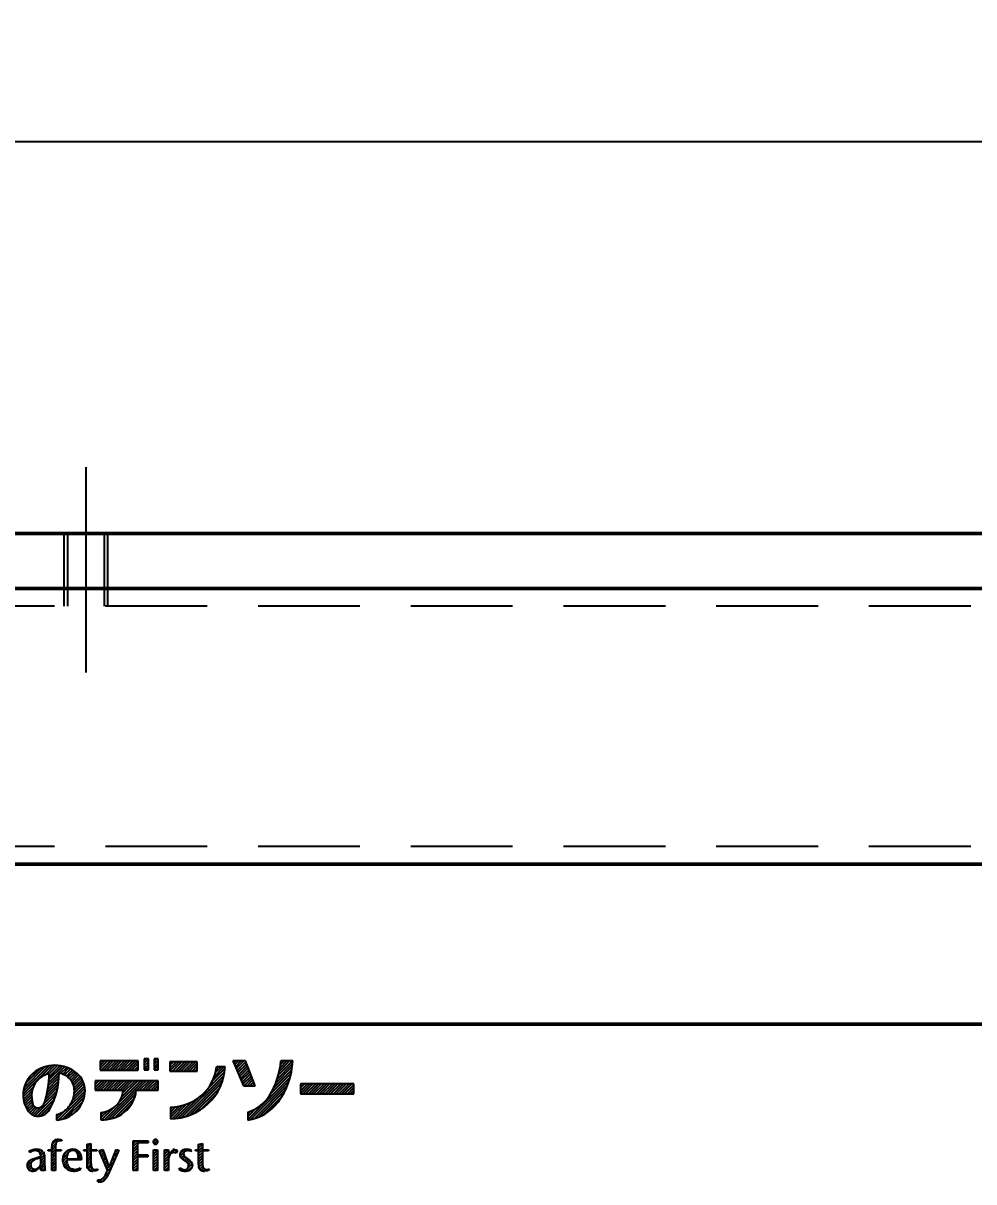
# Model space of a CAD drawing. Header units: millimetres. Extents: x -1556 to 1738, y -901 to 1368.
# Drawn here: x 138.6 to 311, y -892.6 to -682.5 of the extents above; entities that cross this region are included whole.
import ezdxf

# ---------------------------------------------------------------- set-up
doc = ezdxf.new("R2010")
doc.units = ezdxf.units.MM
doc.header["$LTSCALE"] = 1.453415
doc.linetypes.add('CENTER', pattern=[50.8, 31.75, -6.35, 6.35, -6.35])
doc.linetypes.add('DASHED', pattern=[19.05, 12.7, -6.35])
doc.layers.add('※200以降使用不可', color=7, linetype='Continuous')
doc.layers.add('設計用（構成部品類）', color=7, linetype='Continuous')
doc.styles.get("Standard").update_dxf_attribs({"font": 'txt', "bigfont": 'extfont2'})
doc.dimstyles.get("Standard").update_dxf_attribs({"dimtxt": 2.5, "dimasz": 2.5, "dimexe": 1.25, "dimexo": 0.625, "dimtad": 1, "dimzin": 0, "dimdsep": 46, "dimtxsty": 'Standard', "dimcen": 2.5, "dimadec": 0, "dimazin": 0, "dimtfac": 0.75, "dimtmove": 0, "dimatfit": 3, "dimfxl": 1, "dimarcsym": 0})

# ---------------------------------------------------------------- blocks, each defined once
blk = doc.blocks.new('_OPEN30')
at = {"color": 0, "linetype": 'ByBlock', "lineweight": -2}
for p, q in [((-1, 0.267949), (0, 0)), ((0, 0), (-1, -0.267949)), ((0, 0), (-1, 0))]:
    blk.add_line(p, q, dxfattribs=at)
blk = doc.blocks.new('*D349')
at = {"layer": 'Defpoints', "color": 0}
for p in [(55, -704), (55, -770), (615, -770)]:
    blk.add_point(p, dxfattribs=at)
at = {"layer": '設計用（構成部品類）', "color": 0, "linetype": 'Continuous', "lineweight": 25}
blk.add_line((609, -704), (61, -704), dxfattribs=at)
at = {"layer": '設計用（構成部品類）', "color": 0, "lineweight": 25, "xscale": 6, "yscale": 6, "zscale": 6}
for p, rotation in [((55, -704), 180), ((615, -704), 360)]:
    blk.add_blockref('_OPEN30', p, dxfattribs=dict(at, rotation=rotation))
at = {"layer": '設計用（構成部品類）', "color": 0, "lineweight": 50, "insert": (335, -693.47), "char_height": 12.8, "attachment_point": 5}
blk.add_mtext('\\W0.800000;(560)', dxfattribs=at)
blk = doc.blocks.new('JZB_0151')
at = {"layer": '設計用（構成部品類）', "color": 8, "linetype": 'CENTER', "lineweight": 25}
blk.add_line((4, 27.2), (4, 0), dxfattribs=at)
at = {"layer": '設計用（構成部品類）', "color": 104, "linetype": 'DASHED', "lineweight": 25}
for p, q in [((0, 15.2), (0, 12)), ((0.67, 15.2), (0.67, 12)), ((7.32, 15.2), (7.32, 12)), ((8, 12), (8, 15.2))]:
    blk.add_line(p, q, dxfattribs=at)
blk = doc.blocks.new('JZB_0174')
at = {"layer": '設計用（構成部品類）', "color": 8, "linetype": 'CENTER', "lineweight": 25}
blk.add_line((4, 34), (4, 0), dxfattribs=at)
at = {"layer": '設計用（構成部品類）', "color": 104, "linetype": 'DASHED', "lineweight": 25}
for p, q in [((0, 22), (0, 12)), ((0.68, 22), (0.68, 12)), ((7.33, 22), (7.33, 12)), ((8, 12), (8, 22))]:
    blk.add_line(p, q, dxfattribs=at)
blk = doc.blocks.new('JZB_0001')
at = {"layer": '※200以降使用不可', "color": 30, "linetype": 'Continuous', "lineweight": 50}
blk.add_line((25, 9.288), (821, 9.288), dxfattribs=at)
at = {"layer": '※200以降使用不可', "color": 1, "linetype": 'Continuous', "lineweight": 25}
for p, q in [((423.658, 6.117), (424.96, 7.419)), ((423.669, 6.254), (424.813, 7.398)), ((423.699, 6.41), (424.645, 7.356)), ((424.663, 6.995), (425.092, 7.425)), ((424.81, 6.638), (425.534, 7.362)), ((424.822, 6.776), (425.434, 7.388)), ((424.83, 6.91), (425.327, 7.408)), ((424.834, 7.04), (425.214, 7.42)), ((427.152, 7.544), (427.235, 7.626)), ((427.152, 7.418), (427.361, 7.626)), ((427.152, 7.292), (427.487, 7.626)), ((427.152, 7.626), (427.152, 7.199)), ((428.877, 7.626), (427.152, 7.626)), ((427.186, 7.199), (427.613, 7.626)), ((427.312, 7.199), (427.739, 7.626)), ((427.438, 7.199), (427.865, 7.626)), ((427.564, 7.199), (427.991, 7.626)), ((427.69, 7.199), (428.118, 7.626)), ((427.816, 7.199), (428.244, 7.626)), ((427.943, 7.199), (428.37, 7.626)), ((428.069, 7.199), (428.496, 7.626)), ((428.195, 7.199), (428.622, 7.626)), ((428.321, 7.199), (428.748, 7.626)), ((428.447, 7.199), (428.874, 7.626)), ((428.573, 7.199), (428.877, 7.503)), ((428.699, 7.199), (428.877, 7.377)), ((428.877, 7.199), (428.877, 7.626)), ((429.146, 7.646), (429.217, 7.717)), ((429.146, 7.717), (429.146, 7.216)), ((429.338, 7.717), (429.146, 7.717)), ((429.146, 7.52), (429.338, 7.711)), ((429.146, 7.394), (429.338, 7.585)), ((429.146, 7.268), (429.338, 7.459)), ((429.338, 7.216), (429.338, 7.717)), ((429.59, 7.711), (429.595, 7.717)), ((429.59, 7.585), (429.721, 7.717)), ((429.59, 7.717), (429.59, 7.216)), ((429.782, 7.717), (429.59, 7.717)), ((429.59, 7.459), (429.782, 7.651)), ((429.59, 7.333), (429.782, 7.525)), ((429.599, 7.216), (429.782, 7.399)), ((429.782, 7.216), (429.782, 7.717)), ((430.312, 7.551), (430.349, 7.588)), ((430.312, 7.425), (430.475, 7.588)), ((430.312, 7.299), (430.601, 7.588)), ((430.312, 7.173), (430.728, 7.588)), ((430.312, 7.588), (430.312, 7.166)), ((431.546, 7.588), (430.312, 7.588)), ((430.431, 7.166), (430.854, 7.588)), ((430.558, 7.166), (430.98, 7.588)), ((430.684, 7.166), (431.106, 7.588)), ((430.81, 7.166), (431.232, 7.588)), ((430.936, 7.166), (431.358, 7.588)), ((431.062, 7.166), (431.484, 7.588)), ((431.188, 7.166), (431.546, 7.523)), ((431.314, 7.166), (431.546, 7.397)), ((431.546, 7.166), (431.546, 7.588)), ((433.737, 7.624), (433.164, 7.624)), ((433.164, 7.624), (433.647, 6.502)), ((433.201, 7.539), (433.286, 7.624)), ((433.239, 7.45), (433.412, 7.624)), ((433.277, 7.362), (433.538, 7.624)), ((433.315, 7.274), (433.665, 7.624)), ((433.352, 7.186), (433.752, 7.586)), ((433.39, 7.098), (433.788, 7.495)), ((433.428, 7.009), (433.824, 7.405)), ((434.18, 6.502), (433.737, 7.624)), ((435.106, 6.618), (435.855, 7.366)), ((435.178, 6.816), (435.867, 7.505)), ((435.231, 6.995), (435.862, 7.626)), ((435.271, 7.161), (435.735, 7.626)), ((435.3, 7.316), (435.609, 7.626)), ((435.321, 7.463), (435.483, 7.626)), ((435.335, 7.603), (435.357, 7.626)), ((435.873, 7.626), (435.336, 7.626)), ((423.767, 6.605), (424.438, 7.275)), ((424.77, 6.346), (425.279, 6.855)), ((424.793, 6.495), (425.286, 6.988)), ((425.35, 7.052), (425.629, 7.331)), ((425.448, 7.024), (425.719, 7.295)), ((425.536, 6.986), (425.804, 7.254)), ((425.616, 6.94), (425.886, 7.209)), ((425.689, 6.886), (425.963, 7.161)), ((425.754, 6.825), (426.037, 7.108)), ((425.812, 6.758), (426.106, 7.052)), ((425.863, 6.683), (426.171, 6.99)), ((425.907, 6.6), (426.231, 6.924)), ((425.942, 6.509), (426.285, 6.851)), ((427.152, 7.199), (428.877, 7.199)), ((428.825, 7.199), (428.877, 7.251)), ((429.146, 7.216), (429.338, 7.216)), ((429.221, 7.216), (429.338, 7.333)), ((429.59, 7.216), (429.782, 7.216)), ((429.725, 7.216), (429.782, 7.273)), ((430.312, 7.166), (431.546, 7.166)), ((430.832, 5.052), (432.762, 6.982)), ((431.44, 7.166), (431.546, 7.271)), ((432.066, 6.412), (432.789, 7.135)), ((432.242, 6.714), (432.805, 7.277)), ((432.324, 6.923), (432.753, 7.352)), ((432.373, 7.098), (432.627, 7.352)), ((432.402, 7.253), (432.501, 7.352)), ((432.81, 7.352), (432.414, 7.352)), ((433.466, 6.921), (433.859, 7.314)), ((433.504, 6.833), (433.895, 7.224)), ((433.542, 6.745), (433.931, 7.134)), ((433.58, 6.657), (433.966, 7.043)), ((433.618, 6.569), (434.002, 6.953)), ((433.678, 6.502), (434.038, 6.862)), ((433.842, 4.975), (435.767, 6.9)), ((434.853, 6.113), (435.806, 7.066)), ((435.006, 6.391), (435.835, 7.22)), ((423.66, 5.993), (424.12, 6.453)), ((424.66, 5.858), (425.219, 6.417)), ((424.705, 6.029), (425.246, 6.57)), ((424.741, 6.191), (425.266, 6.716)), ((425.895, 5.832), (426.454, 6.39)), ((425.952, 6.015), (426.436, 6.499)), ((425.967, 6.408), (426.332, 6.773)), ((425.975, 6.164), (426.409, 6.598)), ((425.979, 6.294), (426.374, 6.689)), ((426.916, 6.677), (426.966, 6.727)), ((426.916, 6.551), (427.092, 6.727)), ((426.916, 6.425), (427.218, 6.727)), ((426.916, 6.727), (426.916, 6.3)), ((429.775, 6.727), (426.916, 6.727)), ((426.917, 6.3), (427.344, 6.727)), ((427.043, 6.3), (427.47, 6.727)), ((427.169, 6.3), (427.596, 6.727)), ((427.295, 6.3), (427.722, 6.727)), ((427.339, 4.956), (429.11, 6.727)), ((427.421, 6.3), (427.848, 6.727)), ((427.547, 6.3), (427.975, 6.727)), ((427.673, 6.3), (428.101, 6.727)), ((427.8, 6.3), (428.227, 6.727)), ((427.926, 6.3), (428.353, 6.727)), ((427.968, 5.711), (428.984, 6.727)), ((428.052, 6.3), (428.479, 6.727)), ((428.127, 5.996), (428.857, 6.727)), ((428.176, 6.172), (428.731, 6.727)), ((428.178, 6.3), (428.605, 6.727)), ((428.809, 6.3), (429.236, 6.727)), ((428.935, 6.3), (429.362, 6.727)), ((429.061, 6.3), (429.488, 6.727)), ((429.187, 6.3), (429.614, 6.727)), ((429.313, 6.3), (429.74, 6.727)), ((429.439, 6.3), (429.775, 6.635)), ((429.565, 6.3), (429.775, 6.509)), ((429.691, 6.3), (429.775, 6.383)), ((429.775, 6.3), (429.775, 6.727)), ((430.998, 5.091), (432.722, 6.815)), ((431.182, 5.15), (432.662, 6.629)), ((431.398, 5.239), (432.57, 6.411)), ((433.647, 6.502), (434.18, 6.502)), ((433.804, 6.502), (434.073, 6.772)), ((433.93, 6.502), (434.109, 6.681)), ((433.951, 4.958), (435.714, 6.721)), ((434.056, 6.502), (434.145, 6.591)), ((434.122, 5.003), (435.642, 6.523)), ((436.221, 6.523), (436.287, 6.589)), ((436.221, 6.397), (436.413, 6.589)), ((436.221, 6.271), (436.539, 6.589)), ((436.221, 6.145), (436.665, 6.589)), ((436.221, 6.589), (436.221, 6.131)), ((438.641, 6.589), (436.221, 6.589)), ((436.334, 6.131), (436.791, 6.589)), ((436.46, 6.131), (436.918, 6.589)), ((436.586, 6.131), (437.044, 6.589)), ((436.712, 6.131), (437.17, 6.589)), ((436.838, 6.131), (437.296, 6.589)), ((436.964, 6.131), (437.422, 6.589)), ((437.091, 6.131), (437.548, 6.589)), ((437.217, 6.131), (437.674, 6.589)), ((437.343, 6.131), (437.8, 6.589)), ((437.469, 6.131), (437.927, 6.589)), ((437.595, 6.131), (438.053, 6.589)), ((437.721, 6.131), (438.179, 6.589)), ((437.847, 6.131), (438.305, 6.589)), ((437.973, 6.131), (438.431, 6.589)), ((438.1, 6.131), (438.557, 6.589)), ((438.226, 6.131), (438.641, 6.547)), ((438.352, 6.131), (438.641, 6.421)), ((438.641, 6.131), (438.641, 6.589)), ((423.673, 5.879), (424.064, 6.271)), ((423.694, 5.774), (424.045, 6.125)), ((423.721, 5.676), (424.042, 5.996)), ((423.755, 5.583), (424.051, 5.879)), ((424.192, 5.137), (425.135, 6.08)), ((424.3, 5.119), (425.071, 5.891)), ((424.601, 5.672), (425.183, 6.254)), ((425.26, 4.944), (426.452, 6.136)), ((425.418, 4.976), (426.426, 5.984)), ((425.608, 5.04), (426.369, 5.801)), ((425.683, 5.493), (426.46, 6.27)), ((426.916, 6.3), (428.193, 6.3)), ((427.479, 4.97), (428.779, 6.27)), ((427.636, 5.001), (428.755, 6.119)), ((427.82, 5.059), (428.704, 5.942)), ((428.782, 6.3), (429.775, 6.3)), ((430.681, 5.027), (431.606, 5.952)), ((431.683, 5.398), (432.408, 6.124)), ((434.319, 5.074), (435.54, 6.295)), ((434.569, 5.198), (435.382, 6.011)), ((436.221, 6.131), (438.641, 6.131)), ((438.478, 6.131), (438.641, 6.294)), ((438.604, 6.131), (438.641, 6.168)), ((423.794, 5.497), (424.069, 5.771)), ((423.839, 5.415), (424.095, 5.671)), ((423.889, 5.339), (424.136, 5.586)), ((423.949, 5.273), (424.203, 5.526)), ((424.019, 5.216), (424.298, 5.495)), ((424.099, 5.171), (424.453, 5.524)), ((424.432, 5.125), (424.987, 5.68)), ((424.621, 5.188), (424.868, 5.435)), ((425.167, 4.977), (425.622, 5.432)), ((425.891, 5.197), (426.223, 5.529)), ((427.183, 5.052), (427.488, 5.358)), ((427.183, 5.178), (427.311, 5.306)), ((427.183, 5.288), (427.183, 4.954)), ((427.21, 4.954), (427.778, 5.521)), ((428.064, 5.177), (428.595, 5.708)), ((430.331, 5.055), (430.878, 5.603)), ((430.331, 5.181), (430.714, 5.564)), ((430.331, 5.308), (430.564, 5.54)), ((430.331, 5.434), (430.424, 5.527)), ((430.331, 5.523), (430.331, 5.005)), ((430.407, 5.006), (431.064, 5.662)), ((430.54, 5.012), (431.286, 5.758)), ((433.842, 5.102), (434.204, 5.464)), ((433.842, 5.228), (433.956, 5.342)), ((433.842, 5.3), (433.842, 4.937)), ((425.167, 5.103), (425.294, 5.23)), ((425.167, 5.191), (425.167, 4.934))]:
    blk.add_line(p, q, dxfattribs=at)
at = {"layer": '※200以降使用不可', "color": 5, "linetype": 'Continuous', "lineweight": 25}
for p, q in [((424.92, 3.546), (425.127, 3.753)), ((424.955, 3.707), (425.146, 3.898)), ((424.955, 3.59), (424.955, 3.737)), ((424.961, 3.839), (425.182, 4.061)), ((425.132, 3.851), (425.127, 3.76)), ((425.127, 3.76), (425.127, 3.59)), ((425.149, 3.908), (425.132, 3.851)), ((425.239, 3.991), (425.313, 4.065)), ((425.263, 4.07), (425.363, 4.06)), ((425.376, 4.002), (425.319, 4.006)), ((425.363, 4.06), (425.41, 4.044)), ((425.376, 4.002), (425.406, 4.032)), ((425.393, 3.997), (425.376, 4.002)), ((425.41, 4.044), (425.393, 3.997)), ((426.554, 3.849), (426.73, 3.888)), ((426.554, 3.793), (426.627, 3.866)), ((426.554, 3.59), (426.554, 3.849)), ((426.554, 3.667), (426.73, 3.843)), ((426.554, 3.541), (426.73, 3.717)), ((426.73, 3.888), (426.73, 3.59)), ((428.643, 3.99), (428.655, 4.002)), ((428.643, 3.864), (428.781, 4.002)), ((428.643, 3.738), (428.908, 4.002)), ((428.643, 4.002), (429.324, 4.002)), ((428.643, 2.658), (428.643, 4.002)), ((428.643, 3.612), (428.835, 3.803)), ((428.643, 3.486), (428.835, 3.677)), ((429.324, 3.905), (428.835, 3.905)), ((428.835, 3.905), (428.835, 3.367)), ((428.937, 3.905), (429.034, 4.002)), ((429.063, 3.905), (429.16, 4.002)), ((429.189, 3.905), (429.286, 4.002)), ((429.315, 3.905), (429.324, 3.914)), ((429.324, 4.002), (429.324, 3.905)), ((429.549, 3.935), (429.676, 4.061)), ((429.602, 3.862), (429.75, 4.009)), ((431.605, 3.546), (431.787, 3.728)), ((431.61, 3.849), (431.787, 3.888)), ((431.61, 3.804), (431.669, 3.862)), ((431.61, 3.678), (431.787, 3.854)), ((431.61, 3.59), (431.61, 3.849)), ((431.787, 3.888), (431.787, 3.59)), ((423.847, 2.978), (424.022, 3.152)), ((423.954, 3.467), (423.921, 3.514)), ((423.968, 3.476), (424.083, 3.592)), ((423.991, 3.138), (424.109, 3.193)), ((424.186, 3.152), (424.092, 3.101)), ((424.102, 3.107), (424.224, 3.228)), ((424.109, 3.193), (424.253, 3.238)), ((424.174, 3.556), (424.233, 3.616)), ((424.289, 3.183), (424.186, 3.152)), ((424.253, 3.238), (424.289, 3.246)), ((424.289, 3.545), (424.353, 3.61)), ((424.289, 3.246), (424.337, 3.258)), ((424.347, 3.199), (424.289, 3.183)), ((424.393, 3.271), (424.311, 3.189)), ((424.337, 3.258), (424.384, 3.269)), ((424.458, 3.223), (424.347, 3.199)), ((424.37, 3.501), (424.454, 3.584)), ((424.384, 3.269), (424.465, 3.285)), ((424.424, 3.428), (424.533, 3.537)), ((424.589, 3.468), (424.457, 3.335)), ((424.458, 3.211), (424.62, 3.373)), ((424.458, 3.11), (424.458, 3.223)), ((424.461, 3.087), (424.629, 3.255)), ((424.571, 3.497), (424.599, 3.453)), ((424.599, 3.453), (424.616, 3.401)), ((424.616, 3.401), (424.627, 3.326)), ((424.627, 3.326), (424.631, 3.212)), ((424.631, 3.212), (424.631, 2.936)), ((424.788, 3.59), (424.955, 3.59)), ((424.788, 3.546), (424.788, 3.59)), ((424.955, 3.546), (424.788, 3.546)), ((424.794, 3.546), (424.838, 3.59)), ((424.955, 3.455), (425.127, 3.627)), ((424.955, 2.658), (424.955, 3.546)), ((424.955, 3.329), (425.127, 3.501)), ((424.955, 3.202), (425.127, 3.375)), ((424.955, 3.076), (425.127, 3.249)), ((425.127, 3.59), (425.374, 3.59)), ((425.127, 3.546), (425.127, 2.658)), ((425.374, 3.546), (425.127, 3.546)), ((425.172, 3.546), (425.216, 3.59)), ((425.299, 3.546), (425.342, 3.59)), ((425.374, 3.59), (425.374, 3.546)), ((425.444, 3.187), (425.681, 3.424)), ((425.447, 3.064), (425.639, 3.256)), ((425.487, 3.356), (425.704, 3.573)), ((425.637, 3.185), (426.16, 3.185)), ((425.654, 3.145), (425.694, 3.185)), ((425.78, 3.145), (425.821, 3.185)), ((425.796, 3.539), (425.872, 3.615)), ((425.907, 3.145), (425.947, 3.185)), ((425.945, 3.562), (425.992, 3.609)), ((426.033, 3.145), (426.073, 3.185)), ((426.038, 3.529), (426.087, 3.578)), ((426.1, 3.465), (426.164, 3.529)), ((426.138, 3.376), (426.224, 3.463)), ((426.155, 3.263), (426.153, 3.289)), ((426.154, 3.267), (426.262, 3.375)), ((426.16, 3.185), (426.155, 3.263)), ((426.159, 3.145), (426.289, 3.275)), ((426.248, 3.42), (426.287, 3.295)), ((426.3, 3.158), (426.276, 3.145)), ((426.287, 3.295), (426.3, 3.158)), ((426.294, 3.155), (426.3, 3.16)), ((426.41, 3.59), (426.554, 3.59)), ((426.41, 3.546), (426.41, 3.59)), ((426.554, 3.546), (426.41, 3.546)), ((426.434, 3.546), (426.477, 3.59)), ((426.554, 3.414), (426.73, 3.591)), ((426.554, 2.969), (426.554, 3.546)), ((426.554, 3.288), (426.73, 3.464)), ((426.554, 3.162), (426.73, 3.338)), ((426.554, 3.036), (426.73, 3.212)), ((426.73, 3.59), (427, 3.59)), ((426.73, 3.546), (426.73, 3.025)), ((427, 3.546), (426.73, 3.546)), ((426.812, 3.546), (426.856, 3.59)), ((426.938, 3.546), (426.982, 3.59)), ((427, 3.59), (427, 3.546)), ((427.095, 3.57), (427.263, 3.602)), ((427.478, 2.677), (427.095, 3.57)), ((427.112, 3.53), (427.166, 3.583)), ((427.15, 3.441), (427.276, 3.567)), ((427.188, 3.353), (427.309, 3.475)), ((427.226, 3.265), (427.343, 3.382)), ((427.263, 3.602), (427.555, 2.798)), ((427.263, 3.177), (427.377, 3.29)), ((427.301, 3.088), (427.41, 3.197)), ((427.994, 3.578), (427.518, 2.5)), ((427.555, 2.798), (427.877, 3.602)), ((427.666, 3.075), (427.855, 3.263)), ((427.75, 3.285), (427.954, 3.489)), ((427.835, 3.496), (427.93, 3.591)), ((427.877, 3.602), (427.994, 3.578)), ((428.643, 3.36), (428.835, 3.551)), ((428.643, 3.233), (428.835, 3.425)), ((428.643, 3.107), (428.903, 3.367)), ((428.643, 2.981), (428.835, 3.173)), ((428.835, 3.367), (429.314, 3.367)), ((428.835, 3.27), (428.835, 2.658)), ((429.314, 3.27), (428.835, 3.27)), ((428.932, 3.27), (429.029, 3.367)), ((429.058, 3.27), (429.155, 3.367)), ((429.184, 3.27), (429.281, 3.367)), ((429.311, 3.27), (429.314, 3.273)), ((429.314, 3.367), (429.314, 3.27)), ((429.567, 3.526), (429.63, 3.59)), ((429.567, 3.59), (429.743, 3.59)), ((429.567, 2.658), (429.567, 3.59)), ((429.567, 3.4), (429.743, 3.577)), ((429.567, 3.274), (429.743, 3.45)), ((429.567, 3.148), (429.743, 3.324)), ((429.567, 3.022), (429.743, 3.198)), ((429.743, 3.59), (429.743, 2.658)), ((430.067, 3.522), (430.138, 3.593)), ((430.067, 3.593), (430.243, 3.593)), ((430.067, 2.658), (430.067, 3.593)), ((430.067, 3.395), (430.243, 3.572)), ((430.067, 3.269), (430.243, 3.446)), ((430.067, 3.143), (430.243, 3.319)), ((430.067, 3.017), (430.249, 3.2)), ((430.243, 3.593), (430.243, 3.285)), ((430.243, 3.285), (430.369, 3.498)), ((430.25, 3.209), (430.245, 3.14)), ((430.259, 3.263), (430.25, 3.209)), ((430.272, 3.31), (430.259, 3.263)), ((430.294, 3.37), (430.534, 3.611)), ((430.369, 3.498), (430.447, 3.592)), ((430.554, 3.452), (430.483, 3.467)), ((430.511, 3.461), (430.622, 3.573)), ((430.512, 3.616), (430.587, 3.598)), ((430.586, 3.438), (430.554, 3.452)), ((430.647, 3.556), (430.586, 3.438)), ((430.587, 3.598), (430.647, 3.556)), ((430.763, 3.414), (430.951, 3.602)), ((430.82, 3.232), (430.774, 3.303)), ((430.776, 3.3), (430.943, 3.467)), ((430.885, 3.172), (430.82, 3.232)), ((430.827, 3.226), (430.944, 3.343)), ((430.963, 3.113), (430.885, 3.172)), ((430.893, 3.166), (431.003, 3.276)), ((430.965, 3.112), (431.072, 3.219)), ((430.977, 3.298), (431.09, 3.203)), ((431.011, 3.536), (431.091, 3.616)), ((431.037, 3.057), (431.142, 3.162)), ((431.09, 3.203), (431.217, 3.103)), ((431.155, 3.554), (431.2, 3.599)), ((431.251, 3.523), (431.291, 3.564)), ((431.291, 3.564), (431.263, 3.517)), ((431.466, 3.59), (431.61, 3.59)), ((431.466, 3.546), (431.466, 3.59)), ((431.61, 3.546), (431.466, 3.546)), ((431.478, 3.546), (431.522, 3.59)), ((431.61, 3.426), (431.787, 3.602)), ((431.61, 2.969), (431.61, 3.546)), ((431.61, 3.3), (431.787, 3.476)), ((431.61, 3.173), (431.787, 3.35)), ((431.61, 3.047), (431.787, 3.224)), ((431.787, 3.59), (432.056, 3.59)), ((431.787, 3.546), (431.787, 3.025)), ((432.056, 3.546), (431.787, 3.546)), ((431.857, 3.546), (431.901, 3.59)), ((431.983, 3.546), (432.027, 3.59)), ((432.056, 3.59), (432.056, 3.546)), ((423.834, 2.839), (424.037, 3.042)), ((423.868, 2.746), (423.999, 2.877)), ((423.929, 2.681), (424.037, 2.789)), ((424.013, 2.639), (424.107, 2.733)), ((424.092, 3.101), (424.027, 3.03)), ((424.137, 2.636), (424.224, 2.724)), ((424.188, 2.717), (424.274, 2.733)), ((424.274, 2.733), (424.348, 2.777)), ((424.348, 2.777), (424.403, 2.836)), ((424.403, 2.836), (424.435, 2.9)), ((424.435, 2.9), (424.456, 2.976)), ((424.448, 2.948), (424.631, 3.131)), ((424.457, 2.703), (424.448, 2.896)), ((424.451, 2.825), (424.631, 3.005)), ((424.456, 2.976), (424.462, 3.065)), ((424.457, 2.704), (424.631, 2.879)), ((424.46, 2.678), (424.457, 2.703)), ((424.462, 3.065), (424.458, 3.11)), ((424.466, 2.657), (424.46, 2.678)), ((424.654, 2.656), (424.466, 2.657)), ((424.535, 2.657), (424.636, 2.758)), ((424.631, 2.936), (424.632, 2.817)), ((424.632, 2.817), (424.639, 2.731)), ((424.639, 2.731), (424.653, 2.661)), ((424.653, 2.661), (424.654, 2.656)), ((424.955, 2.95), (425.127, 3.123)), ((424.955, 2.824), (425.127, 2.997)), ((424.955, 2.698), (425.127, 2.87)), ((425.127, 2.658), (424.955, 2.658)), ((425.04, 2.658), (425.127, 2.744)), ((425.47, 2.961), (425.634, 3.124)), ((425.509, 2.874), (425.643, 3.008)), ((425.56, 2.799), (425.672, 2.911)), ((425.623, 2.736), (425.72, 2.832)), ((426.276, 3.145), (425.635, 3.145)), ((425.699, 2.686), (425.785, 2.772)), ((425.79, 2.65), (425.87, 2.73)), ((425.898, 2.632), (425.975, 2.71)), ((426.029, 2.637), (426.116, 2.724)), ((426.202, 2.684), (426.261, 2.743)), ((426.244, 2.774), (426.274, 2.718)), ((426.556, 2.872), (426.554, 2.969)), ((426.555, 2.911), (426.73, 3.086)), ((426.564, 2.808), (426.556, 2.872)), ((426.576, 2.766), (426.564, 2.808)), ((426.567, 2.797), (426.732, 2.962)), ((426.598, 2.729), (426.576, 2.766)), ((426.61, 2.714), (426.745, 2.849)), ((426.682, 2.659), (426.785, 2.762)), ((426.782, 2.633), (426.86, 2.712)), ((426.95, 2.647), (426.819, 2.631)), ((426.918, 2.643), (426.982, 2.707)), ((427.038, 2.678), (426.95, 2.647)), ((427.024, 2.718), (427.038, 2.678)), ((427.339, 3), (427.444, 3.105)), ((427.377, 2.912), (427.477, 3.012)), ((427.415, 2.824), (427.511, 2.92)), ((427.448, 2.605), (427.656, 2.812)), ((427.453, 2.735), (427.545, 2.827)), ((427.582, 2.865), (427.755, 3.038)), ((428.643, 2.855), (428.835, 3.046)), ((428.643, 2.729), (428.835, 2.92)), ((428.835, 2.658), (428.643, 2.658)), ((428.698, 2.658), (428.835, 2.794)), ((428.824, 2.658), (428.835, 2.668)), ((429.567, 2.896), (429.743, 3.072)), ((429.567, 2.77), (429.743, 2.946)), ((429.743, 2.658), (429.567, 2.658)), ((429.581, 2.658), (429.743, 2.82)), ((429.707, 2.658), (429.743, 2.694)), ((430.067, 2.891), (430.243, 3.068)), ((430.067, 2.765), (430.243, 2.941)), ((430.243, 2.658), (430.067, 2.658)), ((430.085, 2.658), (430.243, 2.815)), ((430.211, 2.658), (430.243, 2.689)), ((430.245, 3.14), (430.243, 3.05)), ((430.243, 3.05), (430.243, 2.658)), ((430.717, 2.714), (430.756, 2.777)), ((430.756, 2.777), (430.833, 2.725)), ((430.781, 2.676), (430.831, 2.726)), ((430.875, 2.643), (430.928, 2.696)), ((431.053, 3.046), (430.963, 3.113)), ((430.989, 2.631), (431.088, 2.73)), ((431.113, 2.99), (431.053, 3.046)), ((431.104, 2.998), (431.213, 3.107)), ((431.148, 2.931), (431.113, 2.99)), ((431.127, 2.769), (431.324, 2.966)), ((431.136, 2.651), (431.329, 2.845)), ((431.157, 2.872), (431.148, 2.931)), ((431.15, 2.918), (431.276, 3.044)), ((431.217, 3.103), (431.29, 3.029)), ((431.29, 3.029), (431.324, 2.965)), ((431.324, 2.965), (431.333, 2.89)), ((431.612, 2.872), (431.61, 2.969)), ((431.611, 2.922), (431.787, 3.097)), ((431.62, 2.808), (431.612, 2.872)), ((431.632, 2.766), (431.62, 2.808)), ((431.621, 2.805), (431.788, 2.973)), ((431.654, 2.729), (431.632, 2.766)), ((431.661, 2.72), (431.8, 2.858)), ((431.73, 2.663), (431.836, 2.769)), ((431.828, 2.634), (431.908, 2.715)), ((432.006, 2.647), (431.875, 2.631)), ((431.961, 2.641), (432.025, 2.705)), ((432.094, 2.678), (432.006, 2.647)), ((432.08, 2.718), (432.094, 2.678)), ((427.042, 2.198), (427.074, 2.231)), ((427.042, 2.229), (427.049, 2.229)), ((427.042, 2.143), (427.042, 2.229)), ((427.058, 2.143), (427.042, 2.143)), ((427.049, 2.229), (427.14, 2.235)), ((427.115, 2.145), (427.257, 2.287)), ((427.14, 2.235), (427.217, 2.259)), ((427.217, 2.259), (427.281, 2.304)), ((427.275, 2.179), (427.44, 2.344)), ((427.281, 2.304), (427.333, 2.37)), ((427.309, 2.339), (427.556, 2.586)), ((427.518, 2.5), (427.43, 2.324))]:
    blk.add_line(p, q, dxfattribs=at)
at = {"layer": '※200以降使用不可', "color": 1, "linetype": 'Continuous', "lineweight": 25}
for centre, radius, start, end in [((425.097, 5.9), 1.525, 90, 130.7822), ((425.097, 5.874), 1.551, 49.7597, 90), ((431.995, 7.859), 3.35, 327.3809, 356.0018), ((432.625, 7.732), 3.251, 322.648, 358.1214), ((424.937, 6.086), 1.279, 130.7822, 175.342), ((425.052, 6.062), 1.011, 102.4628, 138.972), ((420.246, 7.11), 4.589, 342.2437, 359.2488), ((421.713, 7.117), 3.576, 331.9158, 359.1354), ((425.178, 6.272), 0.799, 38.4884, 82.064), ((425.441, 6.28), 1.019, 0, 49.7597), ((430.499, 7.526), 1.922, 311.2291, 354.8108), ((430.314, 7.489), 2.5, 313.4522, 356.8483), ((425.043, 6.07), 0.999, 138.972, 171.4536), ((425.168, 6.264), 0.811, 0, 38.4884), ((424.974, 6.082), 1.317, 175.2861, 211.8416), ((425.286, 6.033), 1.245, 171.4407, 197.6689), ((424.828, 6.264), 1.152, 321.6855, 0), ((425.148, 6.28), 1.312, 315.0435, 0), ((427.115, 6.375), 1.081, 312.0028, 356.0142), ((427.348, 6.428), 1.44, 308.2215, 354.893), ((430.285, 7.77), 2.247, 271.1647, 311.2291), ((433.276, 7.039), 1.829, 288.0423, 327.3809), ((424.339, 5.687), 0.569, 211.8416, 267.2627), ((424.32, 5.725), 0.231, 197.6689, 270), ((424.34, 5.715), 0.597, 267.2737, 331.9158), ((424.32, 5.805), 0.311, 270, 342.2437), ((424.936, 6.179), 1.014, 283.1906, 321.6855), ((425.054, 6.374), 1.444, 274.4844, 315.0435), ((427.09, 6.402), 1.117, 274.7369, 312.0028), ((427.248, 6.555), 1.602, 267.6609, 308.2215), ((430.354, 7.447), 2.442, 269.463, 313.4522), ((433.486, 7.074), 2.167, 279.4562, 322.648)]:
    blk.add_arc(centre, radius, start, end, dxfattribs=at)
at = {"layer": '※200以降使用不可', "color": 5, "linetype": 'Continuous', "lineweight": 25}
for centre, radius, start, end in [((425.817, 3.737), 0.863, 173.4729, 180), ((425.206, 3.807), 0.247, 162.0163, 173.4729), ((425.176, 3.815), 0.216, 148.9591, 161.7529), ((425.225, 3.785), 0.274, 137.3214, 148.9591), ((425.235, 3.779), 0.285, 112.5228, 137.7083), ((425.266, 3.705), 0.366, 90.3814, 112.5228), ((425.292, 3.843), 0.157, 118.7604, 155.5426), ((425.317, 3.796), 0.21, 89.4116, 118.7604), ((429.693, 3.95), 0.145, 159.655, 180), ((429.644, 3.95), 0.0963, 180, 203.1415), ((429.651, 3.953), 0.104, 203.1415, 225.7555), ((429.643, 3.969), 0.0916, 135.6957, 159.655), ((429.64, 3.972), 0.0874, 111.0036, 135.6877), ((429.651, 3.952), 0.102, 225.4106, 248.2634), ((429.658, 3.924), 0.138, 90.0001, 111.0036), ((429.656, 3.966), 0.117, 248.2661, 270), ((429.656, 3.955), 0.106, 270.0162, 314.9641), ((429.658, 3.949), 0.114, 67.9226, 90), ((429.666, 3.967), 0.0939, 44.3485, 67.9227), ((429.656, 3.954), 0.106, 315.2792, 337.8436), ((429.662, 3.964), 0.0982, 21.3714, 44.2683), ((429.642, 3.957), 0.12, 0, 21.3713), ((429.65, 3.957), 0.112, 337.8436, 0), ((424.307, 2.942), 0.691, 118.7576, 123.9629), ((424.305, 2.97), 0.608, 113.1928, 125.1968), ((424.234, 3.074), 0.539, 108.6681, 118.7576), ((424.236, 3.078), 0.536, 98.8889, 108.9956), ((424.203, 3.208), 0.349, 90, 113.1928), ((424.262, 2.912), 0.705, 90, 98.8889), ((424.203, 3.246), 0.311, 70.0972, 90), ((424.262, 2.971), 0.645, 80.5607, 90), ((424.247, 3.369), 0.18, 41.8614, 70.0971), ((424.298, 3.188), 0.426, 69.1347, 80.5608), ((424.162, 3.294), 0.294, 25.7578, 41.702), ((424.061, 3.245), 0.406, 5.6493, 25.7578), ((424.347, 3.314), 0.29, 53.4068, 69.1579), ((424.369, 3.344), 0.253, 37.0758, 53.4068), ((426.017, 3.14), 0.575, 169.4525, 180), ((425.918, 3.159), 0.475, 157.9367, 169.4525), ((425.923, 3.157), 0.479, 146.5033, 157.9646), ((425.871, 3.192), 0.417, 134.3525, 146.5033), ((425.891, 3.159), 0.454, 122.4917, 133.2955), ((426.2, 3.211), 0.563, 162.7472, 182.575), ((425.909, 3.131), 0.488, 111.9927, 122.4917), ((425.94, 3.291), 0.291, 141.2235, 162.7472), ((425.9, 3.323), 0.24, 114.8426, 141.122), ((425.891, 3.17), 0.445, 100.3451, 111.7998), ((425.909, 3.303), 0.262, 90, 114.8425), ((425.911, 3.06), 0.557, 90, 100.3451), ((425.909, 3.313), 0.252, 66.0071, 90.0001), ((425.911, 3.203), 0.413, 59.2868, 90), ((425.933, 3.365), 0.195, 37.6582, 66.0071), ((425.873, 3.319), 0.27, 18.0539, 37.6416), ((425.959, 3.283), 0.321, 25.3687, 59.2868), ((425.662, 3.25), 0.492, 4.5185, 18.0539), ((430.529, 3.214), 0.275, 144.7506, 159.5425), ((430.51, 3.227), 0.251, 129.7067, 144.7506), ((430.477, 3.268), 0.199, 109.7929, 129.8213), ((430.478, 3.264), 0.203, 88.5478, 109.7929), ((430.517, 3.505), 0.112, 110.4253, 129.0005), ((430.517, 3.504), 0.112, 92.6194, 110.4253), ((430.992, 3.379), 0.232, 167.1355, 180), ((430.997, 3.379), 0.237, 180, 191.1863), ((430.911, 3.362), 0.149, 191.1863, 203.3998), ((430.954, 3.388), 0.193, 153.3146, 167.1355), ((430.987, 3.369), 0.23, 140.7968, 152.7911), ((430.985, 3.37), 0.228, 128.6854, 140.7968), ((430.999, 3.355), 0.249, 117.6336, 128.9557), ((431.045, 3.266), 0.349, 107.8856, 117.6336), ((431.064, 3.408), 0.136, 153.4351, 180.0004), ((431.073, 3.408), 0.144, 180, 203.5011), ((431.049, 3.247), 0.368, 98.2855, 107.5557), ((431.093, 3.417), 0.166, 203.5015, 225.5414), ((431.074, 3.403), 0.147, 128.4677, 153.435), ((431.089, 3.385), 0.17, 107.4616, 128.5176), ((431.064, 3.141), 0.475, 89.9999, 98.2855), ((431.105, 3.333), 0.225, 90, 107.4616), ((431.064, 3.083), 0.534, 82.1201, 90), ((431.105, 3.237), 0.32, 71.541, 90), ((431.07, 3.121), 0.495, 73.9521, 82.1201), ((431.074, 3.13), 0.485, 65.896, 74.205), ((431.086, 3.178), 0.383, 62.4972, 71.541), ((431.083, 3.15), 0.464, 63.3011, 65.896), ((424.114, 2.883), 0.284, 163.7243, 180), ((424.124, 2.883), 0.293, 180, 191.0563), ((424.052, 2.869), 0.22, 191.0563, 203.5851), ((424.068, 2.896), 0.236, 146.1234, 163.7243), ((424.089, 2.882), 0.259, 203.0123, 214.0593), ((424.149, 2.842), 0.333, 132.8797, 146.1234), ((424.058, 2.862), 0.222, 214.0593, 225.8205), ((424.076, 2.878), 0.246, 225.4692, 236.3339), ((424.217, 2.769), 0.433, 121.4384, 132.8797), ((424.085, 2.891), 0.262, 236.3339, 246.8829), ((424.072, 2.862), 0.23, 247.0508, 258.8547), ((424.237, 2.917), 0.241, 165.6933, 180), ((424.222, 2.917), 0.227, 180, 200.1393), ((424.177, 2.932), 0.18, 146.756, 165.6932), ((424.187, 2.904), 0.189, 200.1393, 222.7962), ((424.078, 2.895), 0.264, 258.8547, 270), ((424.181, 2.898), 0.181, 222.6039, 246.4551), ((424.078, 2.946), 0.315, 270, 281.5164), ((424.183, 2.901), 0.185, 246.4551, 271.5522), ((424.038, 3.146), 0.519, 281.5165, 290.7268), ((424.128, 2.908), 0.264, 290.7508, 307.3846), ((423.965, 3.12), 0.532, 307.3846, 335.0795), ((426.03, 3.14), 0.588, 180, 190.9951), ((425.972, 3.129), 0.529, 190.9951, 202.5279), ((425.977, 3.134), 0.536, 202.7732, 214.2138), ((425.91, 3.088), 0.454, 214.2138, 226.5649), ((425.909, 3.087), 0.453, 226.5903, 237.7873), ((426.165, 3.109), 0.531, 176.0797, 199.7199), ((425.974, 3.041), 0.329, 199.7199, 223.8535), ((425.914, 3.096), 0.463, 237.7873, 248.8801), ((425.969, 3.037), 0.323, 224.056, 248.4553), ((425.91, 3.084), 0.45, 248.7972, 260.1594), ((425.939, 3.247), 0.615, 260.1594, 270), ((425.997, 3.108), 0.399, 248.4553, 270), ((425.939, 3.336), 0.705, 270, 277.7403), ((425.997, 3.183), 0.474, 270, 287.1623), ((425.948, 3.27), 0.638, 277.7403, 285.8586), ((425.942, 3.299), 0.668, 285.6535, 293.2698), ((425.937, 3.376), 0.676, 287.1623, 296.9832), ((425.712, 3.833), 1.249, 293.2698, 296.7465), ((426.772, 2.856), 0.216, 215.99, 230.447), ((426.785, 2.871), 0.236, 230.447, 244.9175), ((426.79, 2.882), 0.248, 244.9175, 258.8263), ((427.809, 3.025), 1.079, 180, 188.4515), ((426.986, 2.903), 0.247, 188.4515, 207.7596), ((426.822, 3.04), 0.409, 258.8263, 269.6146), ((426.902, 2.858), 0.152, 207.6447, 241.5319), ((426.922, 2.895), 0.194, 241.5319, 270), ((426.922, 3.008), 0.307, 270, 284.2046), ((426.908, 3.064), 0.364, 284.2046, 288.4952), ((423.953, 4.077), 3.793, 334.6763, 338.3344), ((431.061, 3.218), 0.611, 235.7515, 240.5107), ((430.964, 3.048), 0.414, 240.5107, 250.9631), ((430.966, 3.058), 0.425, 251.1961, 261.3869), ((430.97, 3.004), 0.311, 243.8409, 256.8122), ((430.962, 2.969), 0.276, 256.8122, 270), ((430.995, 3.246), 0.615, 261.3869, 270), ((430.962, 2.949), 0.255, 270, 287.6426), ((430.995, 3.161), 0.53, 270, 278.2961), ((430.985, 2.876), 0.179, 287.6426, 309.9399), ((431.013, 3.038), 0.406, 278.2961, 287.6559), ((430.998, 2.859), 0.158, 310.3123, 336.333), ((431.016, 3.026), 0.393, 287.7509, 297.2718), ((430.978, 2.868), 0.179, 336.333, 1.2897), ((431.058, 2.943), 0.3, 297.2719, 307.9675), ((431.087, 2.903), 0.251, 308.4004, 320.8246), ((431.102, 2.891), 0.232, 320.8246, 333.7209), ((431.112, 2.887), 0.221, 333.5651, 347.1354), ((431.083, 2.893), 0.25, 347.1354, 359.3313), ((431.829, 2.856), 0.216, 215.9897, 230.4473), ((431.841, 2.871), 0.235, 230.4473, 244.9309), ((431.847, 2.882), 0.248, 244.9163, 258.8246), ((432.865, 3.025), 1.079, 180, 188.4514), ((432.042, 2.903), 0.247, 188.4514, 207.7571), ((431.878, 3.04), 0.409, 258.8246, 269.6145), ((431.958, 2.858), 0.152, 207.6224, 241.527), ((431.979, 2.895), 0.194, 241.527, 270.0001), ((431.979, 3.008), 0.307, 270, 284.202), ((431.965, 3.064), 0.364, 284.202, 288.4937), ((427.058, 3.099), 0.956, 270, 276.7633), ((427.129, 2.499), 0.351, 276.7633, 287.4932), ((427.13, 2.496), 0.349, 287.5026, 298.3363), ((427.138, 2.48), 0.331, 298.3363, 309.3829), ((426.783, 2.738), 0.662, 326.2074, 334.6763), ((427.133, 2.48), 0.334, 310.098, 320.4157), ((427.047, 2.551), 0.445, 320.4157, 329.3267)]:
    blk.add_arc(centre, radius, start, end, dxfattribs=at)

msp = doc.modelspace()

# ---------------------------------------------------------------- linework, layer by layer
at = {"layer": '設計用（構成部品類）', "color": 104, "linetype": 'Continuous', "lineweight": 50}
for p, q in [((100, -775), (570, -775)), ((610, -785), (60, -785)), ((610, -835), (60, -835))]:
    msp.add_line(p, q, dxfattribs=at)
at = {"layer": '設計用（構成部品類）', "color": 104, "linetype": 'DASHED', "lineweight": 25}
for p, q in [((615, -788.2), (55, -788.2)), ((615, -831.8), (55, -831.8))]:
    msp.add_line(p, q, dxfattribs=at)

# ---------------------------------------------------------------- block references
at = {"layer": '※200以降使用不可', "xscale": 4, "yscale": 4, "zscale": 4}
msp.add_blockref('JZB_0001', (-1556, -901.1524), dxfattribs=at)
at = {"layer": '設計用（構成部品類）'}
for name, p in [('JZB_0174', (146, -797)), ('JZB_0151', (146, -800.2))]:
    msp.add_blockref(name, p, dxfattribs=at)

# ---------------------------------------------------------------- dimensions: what is measured, and where the dimension line sits
at = {"layer": '設計用（構成部品類）', "color": 7, "linetype": 'Continuous', "lineweight": 50}
dim = msp.add_linear_dim(base=(55, -704), p1=(615, -770), p2=(55, -770), angle=180, text='\\W0.800000;<>', dimstyle='Standard', override={"dimtxt": 12.8, "dimasz": 6, "dimexe": 11.2, "dimexo": 0, "dimgap": 4, "dimdec": 3, "dimzin": 8, "dimpost": '(<>)', "dimblk": 'OPEN30', "dimse1": 1, "dimse2": 1, "dimclrd": 0, "dimclre": 0, "dimclrt": 0, "dimtp": 0, "dimtm": 0, "dimlwd": 25, "dimlwe": 25}, dxfattribs=at)
dim.commit()
dim.dimension.update_dxf_attribs({"geometry": '*D349', "text_midpoint": (335, -704), "dimtype": 160})

doc.saveas('drawing.dxf')
